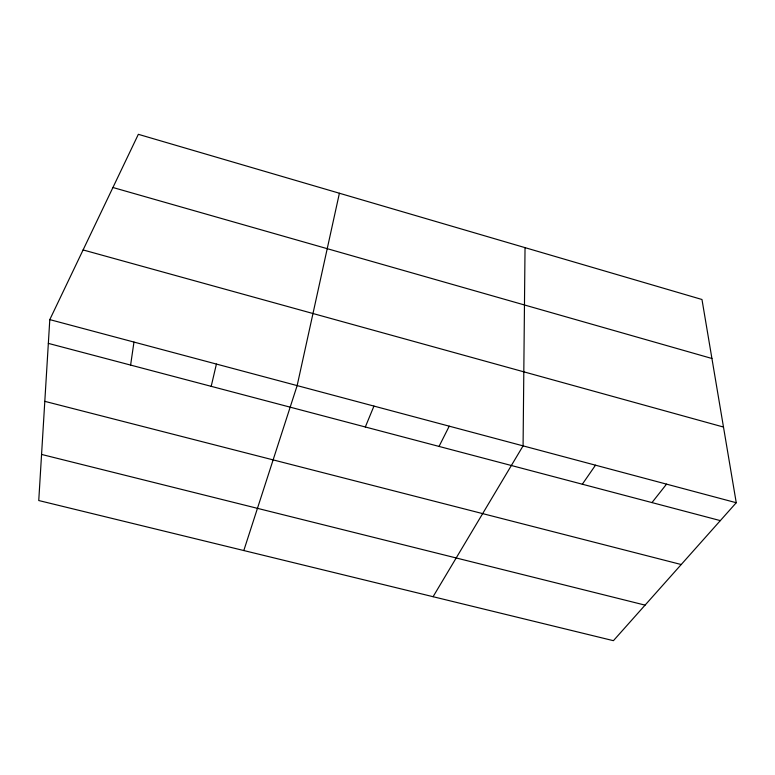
<?xml version="1.0" encoding="UTF-8"?>
<svg xmlns="http://www.w3.org/2000/svg" width="775" height="775" viewBox="0 0 775 775"><rect width="100%" height="100%" fill="white"/><g stroke="black" fill="none" stroke-linecap="round" stroke-linejoin="round"><path stroke-width="1.16" d="M525.033 247.642L523.077 445.867L433.08 596.702M49.794 319.62L38.75 500.534L613.413 640.683L736.25 502.733L701.976 299.499L138.347 134.317L49.794 319.62L736.25 502.733M130.607 365.083L133.968 342.075M339.402 193.237L297.145 385.601L243.805 550.55M211.197 386.338L216.409 364.066M365.325 426.986L373.947 406.09M439.037 446.429L449.238 426.173M582.325 484.22L595.491 465.184M651.969 502.587L666.539 484.142M41.559 454.431L645.071 605.13M44.805 401.343L681.225 564.529M48.341 343.383L720.333 520.616M83.09 249.938L723.492 427.054M112.927 187.502L711.925 358.486"/></g></svg>
